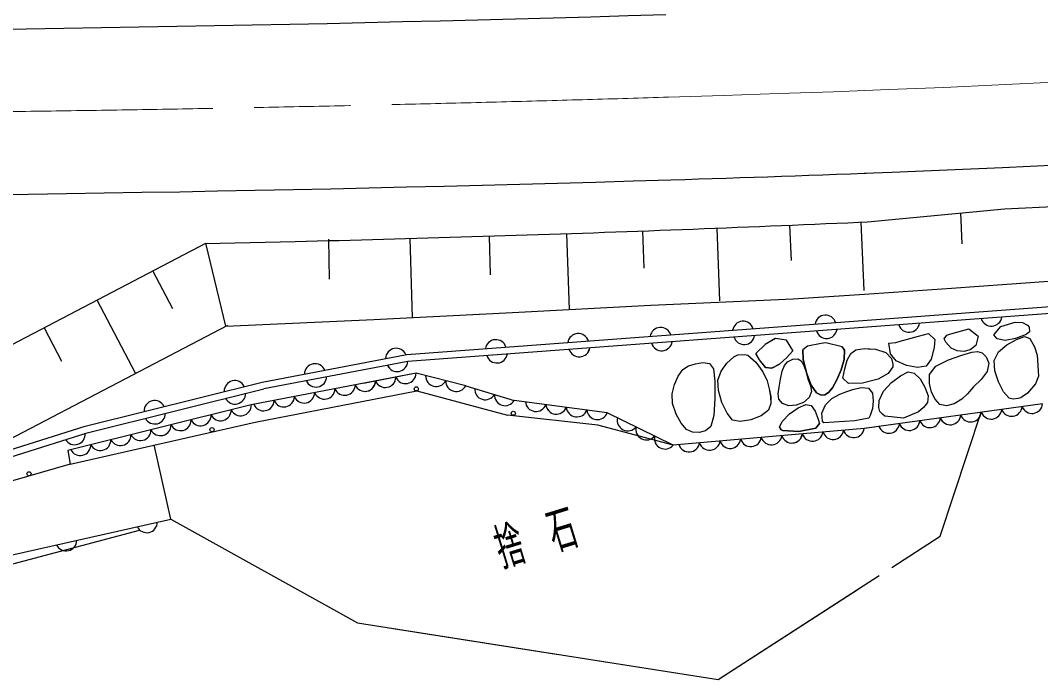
# Model space of a CAD drawing. Units: millimetres, scale not verified. Extents: x 40000 to 680000, y 20000 to 380000.
# Drawn here: x 506035 to 543070, y 269098 to 293013 of the extents above; entities that cross this region are included whole.
import ezdxf
from ezdxf.enums import TextEntityAlignment as Align

# ---------------------------------------------------------------- set-up
doc = ezdxf.new("R2010")
doc.units = ezdxf.units.MM
doc.header["$LTSCALE"] = 1000
doc.linetypes.add('CHAIN', pattern=[18.5, 12, -1.5, 3.5, -1.5])
doc.linetypes.add('DASHED', pattern=[7.5, 6, -1.5])
for name, color, linetype, lineweight in [('M-BGD', 7, 'Continuous', 25), ('M-BGD-EXST', 7, 'Continuous', 25), ('M-BMK', 2, 'CHAIN', 13), ('M-STR-STRC', 7, 'Continuous', 25)]:
    doc.layers.add(name, color=color, linetype=linetype, lineweight=lineweight)
doc.styles.add('ＭＳ ゴシック', font='')
doc.styles.get('ＭＳ ゴシック').set_extended_font_data('MS Gothic')

msp = doc.modelspace()

# ---------------------------------------------------------------- linework, layer by layer
at = {"layer": 'M-BGD'}
for p, q in [((540163, 286027), (540208, 284911)), ((534026, 284299), (533970, 285584)), ((536666, 283212), (536556, 285695)), ((523102, 283784), (523061, 285189)), ((525967, 282526), (525873, 285281)), ((528674, 284029), (528628, 285375)), ((531430, 282837), (531326, 285480)), ((504847, 280790), (512763, 284928)), ((513497, 281926), (512763, 284928)), ((517261, 283624), (517226, 285075)), ((520274, 282234), (520190, 285105)), ((511565, 282552), (510847, 283926)), ((510213, 280210), (508823, 282868)), ((520064, 280890), (545135, 282759)), ((523893, 282413), (528920, 282687)), ((528920, 282687), (533558, 282883)), ((518863, 282165), (523893, 282413)), ((545160, 282510), (520096, 280642)), ((505598, 277797), (513563, 281961)), ((507543, 280644), (506914, 281847)), ((513497, 281926), (518863, 282165)), ((533441, 281468), (533068, 281251)), ((533851, 281418), (533441, 281468)), ((533068, 281251), (532734, 280929)), ((534075, 281034), (533851, 281418)), ((534606, 281196), (534440, 281062)), ((535104, 281290), (534606, 281196)), ((535273, 281312), (535104, 281290)), ((535869, 281173), (535273, 281312)), ((535869, 281173), (535952, 281054)), ((536367, 281064), (536677, 281105)), ((536677, 281105), (536942, 281089)), ((514812, 279894), (520064, 280890)), ((531683, 280580), (531933, 280804)), ((531933, 280804), (532077, 280878)), ((532077, 280878), (532317, 280897)), ((532317, 280897), (532439, 280866)), ((532439, 280866), (532732, 280610)), ((532860, 280698), (532734, 280929)), ((533857, 280779), (533591, 280547)), ((534069, 281012), (533857, 280779)), ((534075, 281034), (534069, 281012)), ((534075, 280719), (534257, 280736)), ((534257, 280736), (534382, 280658)), ((534452, 280726), (534440, 281062)), ((534568, 280230), (534452, 280726)), ((535952, 281054), (535942, 280713)), ((536047, 280681), (536175, 280928)), ((536175, 280928), (536367, 281064)), ((520097, 280642), (514866, 279649)), ((530082, 280347), (530293, 280481)), ((530293, 280481), (530541, 280556)), ((530541, 280556), (530812, 280605)), ((530812, 280605), (531049, 280566)), ((531049, 280566), (531195, 280378)), ((531195, 280378), (531239, 279923)), ((531476, 280289), (531683, 280580)), ((532732, 280610), (532991, 280266)), ((533084, 280421), (532860, 280698)), ((533316, 280400), (533084, 280421)), ((533591, 280547), (533316, 280400)), ((533691, 280289), (533768, 280494)), ((533768, 280494), (533887, 280632)), ((533887, 280632), (534075, 280719)), ((534382, 280658), (534474, 280493)), ((534474, 280493), (534554, 280246)), ((535942, 280713), (535833, 280331)), ((535896, 280033), (535961, 280368)), ((535961, 280368), (536047, 280681)), ((520402, 280209), (514415, 279061)), ((520401, 280210), (518492, 279843)), ((522200, 279759), (520401, 280210)), ((522201, 279759), (520402, 280209)), ((529780, 279799), (529910, 280107)), ((529910, 280107), (530082, 280347)), ((531355, 279964), (531476, 280289)), ((532991, 280266), (533148, 279938)), ((533577, 279708), (533631, 280003)), ((533631, 280003), (533691, 280289)), ((534554, 280246), (534631, 279977)), ((534745, 279779), (534568, 280230)), ((535833, 280331), (535675, 279968)), ((536093, 279838), (535896, 280033)), ((508389, 278296), (514812, 279894)), ((508457, 278056), (514866, 279649)), ((522200, 279759), (523963, 279229)), ((522201, 279759), (523963, 279229)), ((529695, 279466), (529780, 279799)), ((531239, 279923), (531249, 279293)), ((531374, 279581), (531355, 279964)), ((533148, 279938), (533213, 279645)), ((533213, 279645), (533271, 279368)), ((533545, 279467), (533577, 279708)), ((534631, 279977), (534715, 279752)), ((534715, 279752), (534748, 279545)), ((534937, 279505), (534745, 279779)), ((535513, 279681), (535366, 279513)), ((535675, 279968), (535513, 279681)), ((536039, 279549), (536292, 279631)), ((536609, 279854), (536093, 279838)), ((536292, 279631), (536572, 279697)), ((536572, 279697), (536819, 279675)), ((536980, 279951), (536609, 279854)), ((536819, 279675), (536971, 279494)), ((514556, 278443), (520423, 279580)), ((520423, 279580), (523715, 278689)), ((520423, 279580), (523715, 278689)), ((529712, 279109), (529695, 279466)), ((531249, 279293), (531209, 278680)), ((531501, 279148), (531374, 279581)), ((533271, 279368), (533277, 279109)), ((533572, 279272), (533545, 279467)), ((533696, 279113), (533572, 279272)), ((534673, 279329), (534464, 279155)), ((534748, 279545), (534673, 279329)), ((535106, 279419), (534937, 279505)), ((535239, 279424), (535106, 279419)), ((535366, 279513), (535239, 279424)), ((535258, 279064), (535497, 279291)), ((535497, 279291), (535778, 279452)), ((535778, 279452), (536039, 279549)), ((536971, 279494), (536996, 279202)), ((514415, 279061), (507751, 277411)), ((527340, 278781), (523963, 279229)), ((527340, 278781), (523963, 279229)), ((529835, 278730), (529712, 279109)), ((531687, 278760), (531501, 279148)), ((533277, 279109), (533191, 278869)), ((533928, 279034), (533696, 279113)), ((534199, 279052), (533928, 279034)), ((533958, 278744), (534269, 278958)), ((534464, 279155), (534199, 279052)), ((534269, 278958), (534543, 279080)), ((534543, 279080), (534736, 279040)), ((534736, 279040), (534884, 278837)), ((535124, 278767), (535258, 279064)), ((543144, 279106), (536665, 278207)), ((536966, 278929), (536885, 278674)), ((536996, 279202), (536966, 278929)), ((526998, 278333), (523715, 278689)), ((526998, 278333), (523715, 278689)), ((529730, 277605), (527340, 278781)), ((529731, 277605), (527340, 278781)), ((530018, 278397), (529835, 278730)), ((531209, 278680), (531102, 278280)), ((531883, 278514), (531687, 278760)), ((532166, 278456), (531883, 278514)), ((532551, 278522), (532166, 278456)), ((532929, 278673), (532551, 278522)), ((533191, 278869), (532929, 278673)), ((533690, 278464), (533958, 278744)), ((534884, 278837), (534999, 278546)), ((534999, 278546), (535044, 278394)), ((535152, 278478), (535124, 278767)), ((536835, 278580), (536323, 278486)), ((536885, 278674), (536835, 278580)), ((502455, 276426), (508389, 278296)), ((507838, 276918), (514556, 278443)), ((529730, 277605), (526998, 278333)), ((529731, 277605), (526998, 278333)), ((536665, 278207), (529730, 277605)), ((536665, 278207), (529731, 277605)), ((530213, 278175), (530018, 278397)), ((530431, 278078), (530213, 278175)), ((531102, 278280), (530905, 278123)), ((533595, 278257), (533690, 278464)), ((533595, 278257), (533646, 278156)), ((533646, 278156), (533717, 278140)), ((533717, 278140), (534295, 278098)), ((534295, 278098), (534915, 278217)), ((534915, 278217), (535044, 278394)), ((535197, 278409), (535152, 278478)), ((536323, 278486), (535197, 278409)), ((537035, 278258), (536665, 278207)), ((502533, 276188), (508457, 278056)), ((530672, 278058), (530431, 278078)), ((530905, 278123), (530672, 278058)), ((507751, 277411), (507838, 276918)), ((511493, 274920), (510895, 277612)), ((507838, 276918), (493346, 272701)), ((494176, 271019), (511493, 274920)), ((511493, 274920), (518274, 271159)), ((510341, 274511), (494319, 270226)), ((531366, 269098), (537213, 272871)), ((518274, 271159), (531366, 269098))]:
    msp.add_line(p, q, dxfattribs=at)
for points in [[(536790, 285706), (541758, 286179), (543774, 286276), (545791, 286382), (547809, 286497), (549829, 286623), (551850, 286759), (553871, 286908), (555894, 287069), (557917, 287244), (559941, 287433), (561965, 287638), (563989, 287858), (566013, 288096), (568037, 288351), (569989, 288615)], [(512742, 284917), (516004, 284994), (516405, 285004), (516807, 285013), (517208, 285023), (517610, 285034), (518011, 285044), (518413, 285054), (518814, 285065), (519216, 285076), (519617, 285087), (520019, 285098), (520420, 285109), (520822, 285120), (521223, 285132), (521624, 285144), (522026, 285156), (522427, 285168), (522829, 285180), (523230, 285192), (523631, 285205), (524033, 285218), (524434, 285231), (524836, 285244), (525237, 285257), (525638, 285270), (526040, 285284), (526441, 285297), (526842, 285311), (527244, 285325), (527645, 285339), (528047, 285354), (528448, 285368), (528849, 285383), (529251, 285398), (529652, 285413), (530053, 285428), (530454, 285443), (530856, 285459), (531257, 285474), (531658, 285490), (532060, 285506), (532461, 285522), (532862, 285538), (533263, 285555), (533665, 285571), (534066, 285588), (534467, 285605), (534868, 285622), (535270, 285639), (535671, 285656), (536072, 285674), (536473, 285692), (536790, 285706)], [(533558, 282883), (533810, 282898), (534087, 282916), (536671, 283081), (539835, 283294), (541846, 283439), (543859, 283592), (545872, 283754), (547886, 283925), (549902, 284106), (551918, 284298), (553799, 284489)], [(537562, 281306), (537562, 281300), (537813, 281330), (537973, 281379), (538637, 281553), (539002, 281650), (539236, 281436), (539206, 281142), (539098, 280727), (538918, 280473), (538602, 280420), (538199, 280489), (537832, 280661), (537623, 280913), (537562, 281300)]]:
    msp.add_lwpolyline(points, dxfattribs=at)
for points in [[(542593, 281956), (542651, 281878), (542671, 281715), (542541, 281617), (542163, 281467), (541778, 281400), (541495, 281458), (541375, 281607), (541628, 281914), (542144, 282066), (542417, 282054)], [(533850, 281418), (533440, 281468), (533068, 281251), (532734, 280929), (532859, 280698), (533084, 280421), (533316, 280400), (533590, 280547), (533857, 280779), (534068, 281013), (534074, 281034)], [(540803, 281560), (540713, 281224), (540517, 281067), (540283, 281002), (540042, 281022), (539825, 281119), (539629, 281341), (539563, 281462), (539663, 281593), (539812, 281639), (540468, 281828), (540745, 281604)], [(542844, 281172), (542947, 280869), (542995, 280112), (542885, 279830), (542594, 279494), (542396, 279353), (542358, 279326), (542259, 279292), (542071, 279268), (541925, 279305), (541726, 279539), (541536, 279898), (541405, 280303), (541384, 280673), (541546, 280985), (541848, 281245), (542192, 281438), (542482, 281551), (542681, 281468)], [(534744, 279780), (534937, 279505), (535105, 279419), (535239, 279424), (535365, 279513), (535513, 279681), (535674, 279968), (535833, 280332), (535941, 280713), (535951, 281054), (535869, 281174), (535273, 281312), (535104, 281290), (534606, 281196), (534439, 281062), (534451, 280726), (534568, 280230)], [(537651, 280364), (537538, 280207), (537178, 280003), (536608, 279854), (536093, 279839), (535896, 280033), (535961, 280369), (536047, 280681), (536175, 280928), (536367, 281064), (536676, 281105), (537082, 281081), (537455, 280969), (537663, 280747), (537702, 280536), (537702, 280441)], [(532438, 280866), (532731, 280610), (532991, 280266), (533148, 279939), (533213, 279645), (533270, 279368), (533277, 279109), (533191, 278870), (532929, 278673), (532551, 278522), (532166, 278456), (531883, 278514), (531686, 278760), (531500, 279148), (531374, 279581), (531355, 279964), (531475, 280290), (531683, 280580), (531933, 280805), (532077, 280878), (532317, 280897)], [(534554, 280247), (534631, 279977), (534714, 279752), (534748, 279545), (534673, 279329), (534463, 279155), (534199, 279052), (533927, 279034), (533696, 279114), (533571, 279272), (533544, 279467), (533577, 279708), (533630, 280003), (533691, 280289), (533768, 280494), (533887, 280632), (534074, 280719), (534256, 280736), (534382, 280658), (534473, 280493)], [(540573, 280971), (540777, 281001), (540952, 280949), (541093, 280811), (541196, 280577), (541133, 280277), (540909, 279987), (540634, 279714), (540420, 279469), (540205, 279267), (539930, 279103), (539649, 279025), (539413, 279077), (539240, 279266), (539108, 279529), (539036, 279837), (539041, 280162), (539272, 280463), (539722, 280700), (540215, 280870)], [(530671, 278058), (530430, 278078), (530213, 278175), (530018, 278397), (529835, 278730), (529712, 279109), (529695, 279466), (529779, 279800), (529909, 280107), (530081, 280347), (530293, 280481), (530541, 280556), (530811, 280605), (531048, 280566), (531195, 280378), (531238, 279924), (531249, 279293), (531209, 278680), (531101, 278280), (530905, 278123)], [(538692, 280004), (538867, 279704), (538985, 279398), (538959, 279147), (538814, 278966), (538637, 278817), (538093, 278579), (537417, 278656), (537325, 278725), (537229, 278827), (537192, 278975), (537213, 279228), (537369, 279564), (537654, 279877), (537982, 280123), (538264, 280259), (538484, 280215)], [(536572, 279697), (536819, 279675), (536970, 279494), (536995, 279202), (536965, 278929), (536885, 278674), (536835, 278580), (536322, 278487), (535197, 278409), (535152, 278478), (535124, 278767), (535258, 279064), (535496, 279291), (535777, 279452), (536039, 279549), (536291, 279631)], [(534914, 278217), (534295, 278098), (533717, 278140), (533645, 278156), (533594, 278258), (533689, 278464), (533958, 278744), (534268, 278958), (534543, 279080), (534736, 279040), (534884, 278837), (534998, 278546), (535044, 278394)]]:
    msp.add_lwpolyline(points, close=True, dxfattribs=at)
at = {"layer": 'M-BGD', "linetype": 'DASHED'}
msp.add_lwpolyline([(519567, 270956), (531366, 269098), (539424, 274299), (540916, 278797)], dxfattribs=at)
at = {"layer": 'M-BGD'}
for centre in [(520405, 279645), (520405, 279645), (523929, 278761), (523929, 278761), (512992, 278166), (506346, 276564)]:
    msp.add_circle(centre, 75, dxfattribs=at)
for centre, start, end in [((535262, 281938), 16.9433, 171.5825), ((541283, 282305), 196.9433, 351.5826), ((529278, 281492), 16.9433, 171.5825), ((529279, 281492), 16.9433, 171.5825), ((532270, 281715), 16.9433, 171.5825), ((532270, 281715), 16.9433, 171.5825), ((538291, 282082), 196.9433, 351.5826), ((526286, 281269), 16.9433, 171.5825), ((526287, 281269), 16.9433, 171.5825), ((532308, 281636), 196.9433, 351.5826), ((532308, 281636), 196.9433, 351.5825), ((535299, 281859), 196.9433, 351.5826), ((535300, 281859), 196.9433, 351.5825), ((519676, 280734), 23.4193, 178.0585), ((519676, 280734), 23.4193, 178.0585), ((523295, 281046), 16.9433, 171.5825), ((523295, 281046), 16.9433, 171.5825), ((526324, 281190), 196.9433, 351.5826), ((526325, 281190), 196.9433, 351.5825), ((529316, 281413), 196.9433, 351.5826), ((529316, 281413), 196.9433, 351.5825), ((523333, 280967), 196.9433, 351.5826), ((523333, 280967), 196.9433, 351.5825), ((516729, 280175), 23.4193, 178.0585), ((519712, 280655), 203.4193, 358.0585), ((519713, 280655), 203.4193, 358.0585), ((516765, 280096), 203.4193, 358.0585), ((519280, 280080), 203.5405, 358.1798), ((519281, 280080), 203.5405, 358.1798), ((520017, 280222), 203.5405, 358.1798), ((520017, 280222), 203.5405, 358.1798), ((521129, 280114), 178.6237, 333.2629), ((521130, 280114), 178.6236, 333.2629), ((513817, 279561), 26.6451, 181.2843), ((517071, 279656), 203.5405, 358.1798), ((517808, 279798), 203.5405, 358.1798), ((518544, 279939), 203.5405, 358.1798), ((518544, 279939), 267.4907, 358.1798), ((521857, 279932), 178.6237, 333.2629), ((521857, 279932), 178.6236, 333.2629), ((522910, 279634), 175.9519, 330.5911), ((522910, 279634), 175.9518, 330.5911), ((513826, 279478), 206.6451, 1.2843), ((515598, 279374), 203.5405, 358.1798), ((516335, 279515), 203.5405, 358.1798), ((523628, 279418), 175.9519, 330.5911), ((523628, 279418), 175.9518, 330.5911), ((510906, 278837), 26.6451, 181.2843), ((513303, 278873), 206.585, 1.2243), ((514031, 279053), 206.585, 1.2243), ((514861, 279232), 203.5405, 358.1798), ((524749, 279210), 185.1158, 339.7551), ((524749, 279210), 185.1158, 339.755), ((525492, 279111), 185.1158, 339.7551), ((525493, 279111), 185.1158, 339.755), ((526236, 279013), 185.1158, 339.7551), ((526236, 279013), 185.1158, 339.755), ((526979, 278914), 185.1158, 339.7551), ((526979, 278914), 185.1158, 339.755), ((541276, 278932), 200.5828, 355.222), ((542018, 279035), 200.5828, 355.222), ((542761, 279138), 200.5828, 355.222), ((510914, 278754), 206.6451, 1.2843), ((511847, 278512), 206.585, 1.2243), ((512575, 278692), 206.585, 1.2243), ((528085, 278508), 166.4854, 321.1247), ((528086, 278508), 166.4854, 321.1246), ((539047, 278623), 200.5828, 355.222), ((539790, 278726), 200.5828, 355.222), ((540533, 278829), 200.5828, 355.222), ((510391, 278152), 206.585, 1.2243), ((511119, 278332), 206.585, 1.2243), ((528758, 278177), 166.4854, 321.1247), ((528759, 278177), 166.4854, 321.1246), ((535537, 278194), 197.644, 352.2832), ((535537, 278194), 197.6439, 352.2832), ((536284, 278259), 197.644, 352.2832), ((536284, 278259), 197.6439, 352.2832), ((537561, 278417), 200.5828, 355.222), ((538304, 278520), 200.5828, 355.222), ((508005, 278002), 210.177, 4.8162), ((508935, 277791), 206.585, 1.2243), ((509663, 277971), 206.585, 1.2243), ((529431, 277846), 166.4854, 321.1247), ((529432, 277846), 166.4854, 321.1246), ((531801, 277869), 197.644, 352.2832), ((531801, 277869), 197.6439, 352.2832), ((532548, 277934), 197.644, 352.2832), ((532548, 277934), 197.6439, 352.2832), ((533295, 277999), 197.644, 352.2832), ((533296, 277999), 197.6439, 352.2832), ((534042, 278064), 197.644, 352.2832), ((534043, 278064), 197.6439, 352.2832), ((534790, 278129), 197.644, 352.2832), ((534790, 278129), 197.6439, 352.2832), ((508207, 277611), 206.585, 1.2243), ((530306, 277739), 197.644, 352.2832), ((530307, 277739), 197.6439, 352.2832), ((531054, 277804), 197.644, 352.2832), ((531054, 277804), 197.6439, 352.2832), ((510621, 274810), 205.3759, 0.0152), ((507694, 274151), 205.3759, 0.0152)]:
    msp.add_arc(centre, 384, start, end, dxfattribs=at)
at = {"layer": 'M-BMK'}
msp.add_lwpolyline([(529558, 290228), (531557, 290291), (533556, 290357), (535555, 290427), (537554, 290503), (539552, 290585), (541550, 290674), (543548, 290770), (545545, 290875), (547542, 290989), (549538, 291113), (551533, 291248), (553528, 291395), (555522, 291554), (557514, 291726), (559505, 291912), (561495, 292113), (563483, 292330), (565470, 292563), (567454, 292813), (568445, 292947)], dxfattribs=at)
msp.add_arc((486924, 1689579), 1400000, 269.81999, 271.74513, dxfattribs=at)
at = {"layer": 'M-STR-STRC'}
for points in [[(536668, 287467), (537672, 287506), (539680, 287588), (541689, 287677), (543698, 287774), (545709, 287880), (547720, 287994), (549732, 288120), (551744, 288256), (553757, 288404), (555770, 288564), (557783, 288738), (559796, 288926), (561808, 289130), (563820, 289349), (565832, 289585), (567842, 289838), (569805, 290103)], [(529650, 287229), (530151, 287245), (530652, 287260), (531153, 287276), (531654, 287292), (532155, 287308), (532656, 287325), (533158, 287341), (533659, 287358), (534160, 287376), (534662, 287393), (535163, 287411), (535665, 287429), (536167, 287448), (536668, 287467), (536732, 287469)]]:
    msp.add_lwpolyline(points, dxfattribs=at)
for radius in [1397000, 1403000]:
    msp.add_arc((486924, 1689579), radius, 268.15934, 271.74513, dxfattribs=at)

# ---------------------------------------------------------------- texts
at = {"layer": 'M-BGD-EXST', "style": 'ＭＳ ゴシック', "width": 0.55}
for s, p in [('石', (525529, 273406)), ('捨', (523617, 272820))]:
    msp.add_text(s, height=1320, rotation=17.03, dxfattribs=at).set_placement(p, align=Align.BOTTOM_LEFT)

doc.saveas('drawing.dxf')
